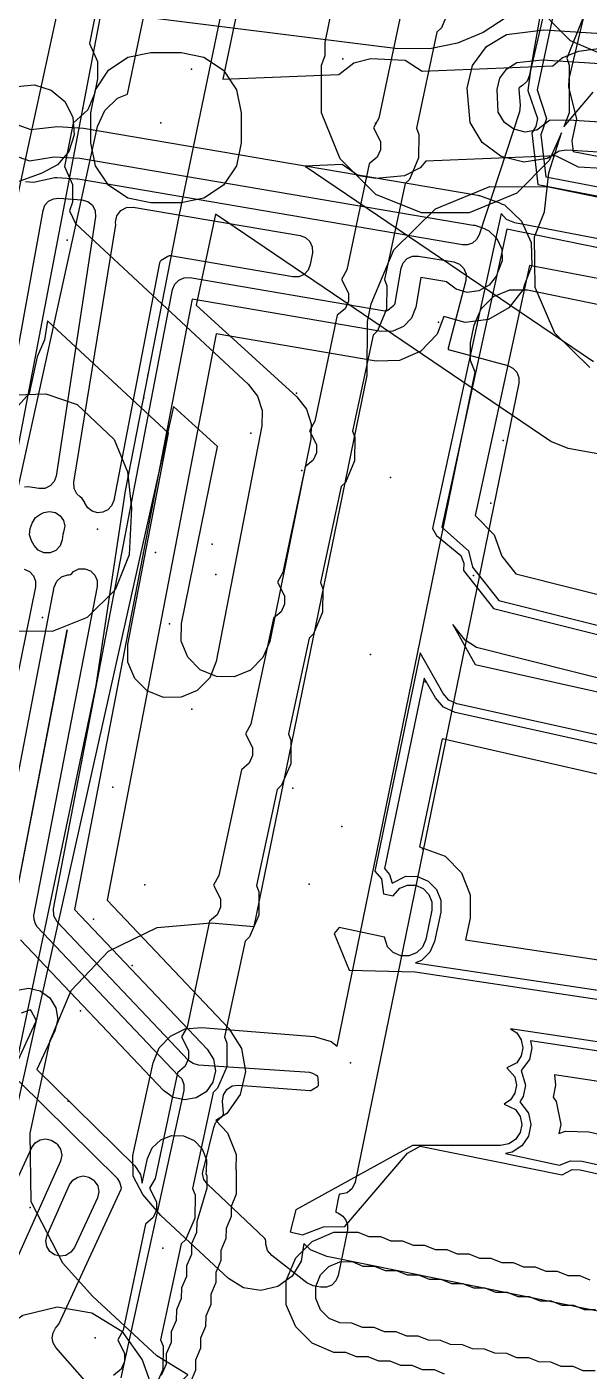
# Model space of a CAD drawing. Header units: metres. Extents: x 3158 to 3711, y 9867 to 11440.
# Drawn here: x 3360.79 to 3379.51, y 10676.15 to 10720.87 of the extents above; entities that cross this region are included whole.
import ezdxf

# ---------------------------------------------------------------- set-up
doc = ezdxf.new("R2010")
doc.units = ezdxf.units.M
for name, color, linetype in [('AI_GREENING_EXCLUSIONS', 1, 'Continuous'), ('AI_GREENING_LAWN', 82, 'Continuous'), ('AI_GREENING_REJECTED', 6, 'Continuous')]:
    doc.layers.add(name, color=color, linetype=linetype)

msp = doc.modelspace()

# ---------------------------------------------------------------- linework, layer by layer
at = {"layer": 'AI_GREENING_EXCLUSIONS'}
for points in [[(3368.281, 10726.27), (3365.856, 10714.569), (3364.062, 10705.43), (3363.093, 10698.96), (3360.359, 10685.992), (3359.911, 10684.821), (3358.536, 10682.434), (3358.329, 10681.509), (3357.958, 10680.776), (3357.72, 10679.292), (3355.952, 10672.315), (3355.399, 10669.624), (3355.284, 10666.738), (3353.255, 10654.883), (3351.387, 10643.368)], [(3364.17, 10726.103), (3356.438, 10685.686), (3356.351, 10684.792), (3356.225, 10684.571), (3355.951, 10683.137), (3355.733, 10681.703), (3355.778, 10681.45), (3355.56, 10680.566), (3350.042, 10644.276)], [(3364.17, 10726.103), (3356.438, 10685.686), (3356.351, 10684.792), (3356.225, 10684.571), (3355.951, 10683.137), (3355.733, 10681.703), (3355.778, 10681.45), (3355.56, 10680.566), (3350.042, 10644.276)], [(3362.566, 10724.899), (3360.784, 10716.656), (3356.08, 10694.449), (3356.022, 10693.286), (3355.672, 10692.527), (3351.167, 10671.258), (3351.388, 10670.85), (3351.52, 10670.289), (3351.478, 10669.254), (3351.332, 10668.78), (3350.544, 10667.659), (3349.76, 10663.964), (3349.702, 10662.8), (3349.352, 10662.042), (3348.427, 10657.679), (3345.726, 10644.391)], [(3354.32, 10677.459), (3363.149, 10717.553), (3363.384, 10718.09), (3363.807, 10718.495), (3364.146, 10718.627), (3365.179, 10723.569)], [(3378.541, 10723.687), (3377.556, 10719.417), (3377.462, 10718.751), (3377.786, 10717.82), (3377.732, 10717.553), (3377.595, 10717.35), (3377.798, 10715.627), (3381.903, 10714.839)], [(3368.17, 10723.215), (3367.316, 10719.13), (3371.174, 10719.288), (3371.675, 10719.679), (3372.244, 10719.816), (3373.38, 10719.765), (3373.945, 10719.401), (3378.296, 10719.58), (3378.606, 10719.838), (3379.148, 10720.064), (3380.492, 10720.237)], [(3378.738, 10723.296), (3377.775, 10718.779), (3378.086, 10717.819), (3377.905, 10717.283), (3378.071, 10715.88), (3381.959, 10715.134)], [(3363.171, 10721.763), (3362.876, 10720.316), (3363.149, 10719.722), (3363.146, 10719.137), (3363.046, 10718.647), (3362.82, 10718.108), (3362.336, 10717.668), (3362.041, 10716.221), (3362.314, 10715.628), (3362.311, 10715.042), (3362.213, 10714.752), (3362.407, 10714.332), (3368.163, 10708.983), (3368.469, 10708.583), (3368.625, 10708.103), (3368.614, 10707.6), (3367.099, 10699.752), (3366.878, 10699.21), (3366.466, 10698.794), (3365.927, 10698.567), (3365.341, 10698.564), (3364.8, 10698.785), (3364.383, 10699.196), (3364.156, 10699.736), (3364.153, 10700.321), (3365.511, 10707.352), (3361.484, 10711.094), (3361.385, 10710.46), (3361.133, 10709.894), (3360.87, 10708.676), (3360.412, 10708.167)], [(3379.529, 10709.543), (3378.369, 10710.677), (3377.711, 10712.201), (3377.691, 10713.882), (3378.018, 10714.713), (3378.163, 10716.017), (3378.584, 10717.345), (3378.182, 10716.422), (3377.102, 10715.342), (3375.516, 10714.679), (3373.932, 10714.679), (3372.41, 10715.299), (3371.223, 10716.486), (3370.603, 10718.008), (3370.603, 10719.592), (3370.724, 10719.921), (3370.724, 10720.347), (3371.028, 10721.878)], [(3397.573, 10720.874), (3396.186, 10719.503), (3394.379, 10718.767), (3392.428, 10718.778), (3390.766, 10719.119), (3390.234, 10718.902), (3388.508, 10718.912), (3387.716, 10718.59), (3385.765, 10718.602), (3381.631, 10719.452), (3380.687, 10719.646), (3378.89, 10720.404), (3377.519, 10721.792)], [(3379.493, 10721.959), (3378.827, 10719.14), (3378.819, 10718.87), (3379.086, 10717.815), (3378.936, 10717.078), (3378.978, 10716.724), (3382.148, 10716.116)], [(3373.254, 10721.355), (3372.51, 10717.832), (3372.331, 10717.511), (3372.563, 10717.057), (3372.559, 10716.784), (3372.452, 10716.533), (3372.19, 10716.315), (3371.445, 10712.792), (3371.266, 10712.471), (3371.498, 10712.017), (3371.495, 10711.744), (3371.388, 10711.493), (3371.125, 10711.275), (3370.381, 10707.752), (3370.202, 10707.431), (3370.434, 10706.978), (3370.431, 10706.704), (3370.323, 10706.453), (3370.061, 10706.236), (3369.317, 10702.713), (3369.138, 10702.392), (3369.37, 10701.938), (3369.366, 10701.665), (3369.259, 10701.414), (3368.997, 10701.196), (3368.252, 10697.673), (3368.073, 10697.352), (3368.305, 10696.898), (3368.302, 10696.625), (3368.195, 10696.374), (3367.932, 10696.156), (3367.188, 10692.633), (3367.009, 10692.312), (3367.241, 10691.859), (3367.238, 10691.586), (3367.13, 10691.334), (3366.868, 10691.117), (3366.124, 10687.594), (3365.945, 10687.273), (3366.177, 10686.819), (3366.173, 10686.546), (3366.066, 10686.295), (3365.803, 10686.077), (3365.059, 10682.554), (3364.88, 10682.233), (3365.112, 10681.779), (3365.109, 10681.506), (3365.002, 10681.255), (3364.739, 10681.038), (3363.995, 10677.515), (3363.816, 10677.193), (3364.048, 10676.74), (3364.045, 10676.467), (3363.937, 10676.216), (3363.675, 10675.998)], [(3376.749, 10721.181), (3375.978, 10720.683), (3375.122, 10720.332), (3374.202, 10720.143), (3373.047, 10720.147), (3363.82, 10721.301)], [(3374.896, 10721.555), (3374.589, 10720.837), (3374.443, 10720.696), (3373.757, 10717.505), (3373.84, 10717.295), (3373.831, 10716.515), (3373.524, 10715.798), (3373.379, 10715.656), (3372.692, 10712.465), (3372.776, 10712.256), (3372.767, 10711.475), (3372.46, 10710.758), (3372.315, 10710.616), (3371.628, 10707.425), (3371.712, 10707.216), (3371.703, 10706.436), (3371.396, 10705.718), (3371.25, 10705.577), (3370.564, 10702.386), (3370.647, 10702.177), (3370.638, 10701.396), (3370.331, 10700.679), (3370.186, 10700.537), (3369.499, 10697.346), (3369.583, 10697.137), (3369.574, 10696.357), (3369.267, 10695.639), (3369.122, 10695.497), (3368.435, 10692.306), (3368.519, 10692.097), (3368.51, 10691.317), (3368.203, 10690.6), (3368.057, 10690.458), (3367.371, 10687.267), (3367.454, 10687.058), (3367.445, 10686.277), (3367.138, 10685.56), (3366.993, 10685.418), (3366.306, 10682.227), (3366.39, 10682.018), (3366.381, 10681.238), (3366.074, 10680.52), (3365.929, 10680.378), (3365.242, 10677.187), (3365.326, 10676.978), (3365.317, 10676.198), (3365.141, 10675.788)], [(3379.336, 10721.236), (3378.761, 10719.831), (3378.845, 10719.592), (3378.845, 10718.008), (3378.667, 10717.543), (3379.64, 10718.698)], [(3360.464, 10718.891), (3361.047, 10718.94), (3361.605, 10718.763), (3362.052, 10718.386), (3362.322, 10717.867), (3362.371, 10717.283), (3362.194, 10716.726), (3361.817, 10716.278), (3361.297, 10716.009), (3360.225, 10715.62)], [(3360.306, 10717.677), (3360.93, 10717.455), (3361.818, 10717.554), (3362.675, 10717.496), (3375.802, 10715.267), (3375.828, 10715.258), (3375.857, 10715.259), (3376.553, 10715.01), (3376.58, 10714.987), (3376.69, 10714.947), (3377.256, 10714.411), (3377.574, 10713.698), (3377.595, 10712.918), (3377.359, 10712.302), (3377.313, 10712.134), (3376.833, 10711.519), (3376.153, 10711.134), (3375.379, 10711.039), (3374.67, 10711.236), (3374.446, 10710.651), (3373.909, 10710.085), (3373.196, 10709.767), (3372.416, 10709.746), (3367.091, 10710.657), (3363.462, 10691.819), (3367.518, 10687.547), (3367.935, 10686.887), (3368.067, 10686.118), (3367.895, 10685.357), (3367.445, 10684.719), (3367.08, 10684.489), (3367.472, 10684.08), (3367.756, 10683.354), (3367.747, 10682.866), (3367.762, 10682.83), (3367.762, 10682.038), (3367.593, 10681.626), (3367.589, 10681.292), (3367.424, 10680.895), (3367.42, 10680.561), (3367.254, 10680.164), (3367.251, 10679.831), (3367.085, 10679.434), (3367.082, 10679.1), (3366.916, 10678.703), (3366.913, 10678.369), (3366.747, 10677.972), (3366.744, 10677.638), (3366.578, 10677.242), (3366.575, 10676.908), (3366.409, 10676.511), (3366.406, 10676.177), (3366.24, 10675.78)], [(3359.972, 10716.734), (3360.882, 10716.412), (3361.697, 10716.55), (3362.554, 10716.504), (3375.646, 10714.279), (3375.672, 10714.27), (3375.701, 10714.271), (3376.049, 10714.147), (3376.064, 10714.134), (3376.157, 10714.101), (3376.44, 10713.833), (3376.599, 10713.477), (3376.61, 10713.086), (3376.47, 10712.722), (3376.453, 10712.704), (3376.42, 10712.584), (3376.18, 10712.276), (3375.84, 10712.084), (3375.453, 10712.036), (3375.077, 10712.141), (3374.769, 10712.381), (3374.767, 10712.385), (3373.907, 10712.529), (3373.739, 10711.548), (3373.6, 10711.184), (3373.331, 10710.901), (3372.975, 10710.742), (3372.585, 10710.731), (3366.295, 10711.807), (3362.383, 10691.503), (3366.793, 10686.858), (3367.002, 10686.528), (3367.068, 10686.144), (3366.982, 10685.763), (3366.757, 10685.445), (3366.427, 10685.236), (3366.042, 10685.17), (3365.662, 10685.256), (3365.343, 10685.481), (3360.578, 10690.499)], [(3379.936, 10716.163), (3379.148, 10716.202), (3378.402, 10716.581), (3374.07, 10716.404), (3373.884, 10716.183), (3373.365, 10715.912), (3372.407, 10715.829), (3371.829, 10715.92), (3371.282, 10716.29), (3370.061, 10716.24), (3379.65, 10709.736)], [(3351.74, 10610.352), (3365.172, 10674.021), (3365.94, 10675.815), (3366.155, 10676.025), (3365.123, 10676.659), (3362.983, 10678.641), (3361.994, 10679.745), (3360.94, 10681.778), (3360.902, 10684.067), (3361.573, 10687.149), (3362.269, 10688.813), (3363.51, 10690.123), (3365.135, 10690.906), (3366.932, 10691.062), (3368.361, 10690.94), (3372.123, 10709.271), (3372.133, 10711.065), (3372.254, 10711.653), (3373.011, 10713.451), (3374.399, 10714.822), (3376.206, 10715.558), (3378.157, 10715.546), (3389.665, 10713.185)], [(3386.248, 10705.5), (3378.806, 10706.84), (3378.229, 10707.075), (3367.073, 10714.641), (3366.43, 10711.613), (3369.783, 10708.56), (3370.098, 10708.154), (3370.257, 10707.666), (3370.243, 10707.152), (3368.875, 10700.425), (3368.649, 10699.885), (3368.233, 10699.473), (3367.692, 10699.251), (3367.106, 10699.254), (3366.567, 10699.48), (3366.154, 10699.896), (3365.933, 10700.437), (3365.935, 10701.023), (3367.133, 10706.915), (3365.675, 10708.243), (3357.88, 10673.431)], [(3381.315, 10713.526), (3377.031, 10714.349), (3376.762, 10714.463), (3376.574, 10714.665), (3374.292, 10704.178), (3374.422, 10703.947), (3375.239, 10703.287), (3375.333, 10703.031), (3375.323, 10702.787), (3376.327, 10701.524), (3384.254, 10699.532)], [(3380.894, 10713.302), (3376.767, 10714.142), (3374.61, 10704.225), (3375.494, 10703.444), (3375.622, 10702.893), (3376.498, 10701.79), (3384.327, 10699.822)], [(3379.851, 10712.484), (3377.527, 10712.93), (3375.717, 10704.612), (3376.347, 10703.967), (3376.607, 10703.261), (3377.071, 10702.678), (3384.571, 10700.792)], [(3382.163, 10677.671), (3370.773, 10679.957), (3370.232, 10680.182), (3370.016, 10680.399), (3369.928, 10679.806), (3369.621, 10679.308), (3369.148, 10678.964), (3368.578, 10678.828), (3368, 10678.92), (3367.502, 10679.227), (3365.251, 10681.324), (3364.649, 10682.025), (3364.333, 10682.635), (3364.322, 10683.322), (3364.993, 10686.404), (3365.202, 10686.903), (3365.574, 10687.296), (3365.574, 10687.296), (3366.062, 10687.531), (3366.601, 10687.578), (3370.354, 10687.278), (3370.918, 10687.12), (3371.118, 10686.963), (3375.719, 10709.383), (3375.558, 10709.776), (3375.562, 10710.362), (3375.683, 10710.949), (3375.91, 10711.489), (3376.326, 10711.9), (3376.868, 10712.121), (3377.454, 10712.117), (3388.961, 10709.756)], [(3360.322, 10691.377), (3362.138, 10700.807), (3360.363, 10691.594)], [(3383.912, 10698.174), (3375.755, 10700.224), (3375.378, 10700.468), (3374.966, 10700.986), (3375.717, 10699.653), (3383.664, 10697.886)], [(3383.36, 10696.52), (3375.108, 10698.354), (3374.843, 10698.476), (3374.65, 10698.694), (3373.887, 10700.05), (3372.37, 10692.785), (3372.602, 10692.526), (3372.658, 10692.027), (3372.983, 10691.959), (3373.205, 10692.214), (3373.458, 10692.315), (3373.731, 10692.313), (3373.983, 10692.205), (3374.174, 10692.01), (3374.275, 10691.757), (3374.273, 10691.484), (3374.067, 10690.505), (3373.96, 10690.254), (3373.765, 10690.063), (3373.511, 10689.961), (3373.238, 10689.964), (3372.987, 10690.071), (3372.796, 10690.266), (3372.695, 10690.589), (3371.185, 10690.906), (3371.02, 10690.704), (3371.518, 10689.493), (3373.712, 10689.432), (3381.686, 10688.233)], [(3383.295, 10696.227), (3375.043, 10698.062), (3374.664, 10698.235), (3374.389, 10698.547), (3374.017, 10699.207), (3372.695, 10692.876), (3372.866, 10692.668), (3372.954, 10692.38), (3373.403, 10692.61), (3373.793, 10692.606), (3374.152, 10692.453), (3374.425, 10692.174), (3374.57, 10691.812), (3374.566, 10691.422), (3374.361, 10690.443), (3374.207, 10690.084), (3373.929, 10689.812), (3373.729, 10689.731), (3381.731, 10688.53)], [(3383.078, 10695.251), (3374.616, 10697.181), (3373.865, 10693.586), (3374.716, 10693.279), (3375.262, 10692.721), (3375.553, 10691.997), (3375.545, 10691.216), (3375.393, 10690.494), (3381.879, 10689.519)], [(3360.476, 10688.828), (3360.862, 10688.888), (3361.241, 10688.796), (3361.556, 10688.566), (3361.759, 10688.233), (3361.819, 10687.847), (3361.727, 10687.468), (3361.13, 10686.181), (3364.388, 10682.975), (3364.573, 10682.688), (3364.632, 10682.402), (3364.811, 10683.217), (3364.967, 10683.575), (3365.249, 10683.845), (3365.612, 10683.987), (3366.002, 10683.979), (3366.36, 10683.823), (3366.63, 10683.541), (3366.772, 10683.178), (3366.764, 10682.788), (3366.748, 10682.718), (3366.778, 10682.647), (3366.782, 10682.236), (3366.447, 10681.113), (3366.44, 10680.759), (3366.278, 10680.383), (3366.271, 10680.028), (3366.109, 10679.652), (3366.102, 10679.298), (3365.94, 10678.921), (3365.933, 10678.567), (3365.77, 10678.19), (3365.764, 10677.836), (3365.601, 10677.46), (3365.595, 10677.106), (3365.432, 10676.729), (3365.425, 10676.375), (3365.263, 10675.998)], [(3381.478, 10686.849), (3376.885, 10687.54), (3377.096, 10687.398), (3377.248, 10687.171), (3377.301, 10686.903), (3377.248, 10686.635), (3377.096, 10686.408), (3376.773, 10686.237), (3377.039, 10685.934), (3377.092, 10685.666), (3377.039, 10685.398), (3376.887, 10685.171), (3376.676, 10685.03), (3377.057, 10684.847), (3377.209, 10684.62), (3377.262, 10684.353), (3377.209, 10684.085), (3377.057, 10683.858), (3376.83, 10683.706), (3376.562, 10683.653), (3373.627, 10683.653), (3369.751, 10681.51), (3369.56, 10680.788), (3369.968, 10680.68), (3370.669, 10680.953), (3371.377, 10680.961), (3373.459, 10683.396), (3373.889, 10683.636), (3378.609, 10682.68), (3378.941, 10682.852), (3379.214, 10682.846), (3381.192, 10682.403)], [(3381.433, 10686.552), (3377.555, 10687.135), (3377.601, 10686.903), (3377.525, 10686.52), (3377.245, 10686.154), (3377.392, 10685.666), (3377.316, 10685.283), (3377.198, 10685.107), (3377.486, 10684.735), (3377.562, 10684.353), (3377.486, 10683.97), (3377.269, 10683.645), (3376.945, 10683.429), (3376.728, 10683.386), (3378.523, 10683.005), (3378.89, 10683.148), (3379.28, 10683.138), (3381.258, 10682.695)], [(3381.285, 10685.563), (3378.359, 10686.003), (3378.392, 10685.666), (3378.312, 10685.264), (3378.41, 10685.118), (3378.562, 10684.353), (3378.502, 10684.049), (3378.718, 10684.133), (3379.499, 10684.114), (3381.477, 10683.671)], [(3374.695, 10676.05), (3374.357, 10676.191), (3373.959, 10676.194), (3373.621, 10676.336), (3373.239, 10676.336), (3372.885, 10676.48), (3372.503, 10676.48), (3372.149, 10676.625), (3371.767, 10676.625), (3371.413, 10676.769), (3371.015, 10676.772), (3370.293, 10677.074), (3369.74, 10677.623), (3369.429, 10678.358), (3369.425, 10679.162), (3369.74, 10679.916), (3370.291, 10680.464), (3371.015, 10680.767), (3371.811, 10680.772), (3372.173, 10680.627), (3372.558, 10680.626), (3372.558, 10680.626), (3372.909, 10680.482), (3373.295, 10680.481), (3373.645, 10680.338), (3374.03, 10680.336), (3374.381, 10680.193), (3374.766, 10680.192), (3375.117, 10680.049), (3375.502, 10680.047), (3375.853, 10679.904), (3376.238, 10679.903), (3376.589, 10679.759), (3376.974, 10679.758), (3377.325, 10679.615), (3377.71, 10679.614), (3378.061, 10679.47), (3378.446, 10679.469), (3378.797, 10679.326), (3379.182, 10679.325), (3379.533, 10679.181)], [(3379.707, 10676.159), (3379.309, 10676.163), (3378.971, 10676.304), (3378.573, 10676.307), (3378.235, 10676.449), (3377.837, 10676.452), (3377.499, 10676.593), (3377.101, 10676.596), (3376.763, 10676.738), (3376.365, 10676.741), (3376.027, 10676.882), (3375.629, 10676.885), (3375.291, 10677.027), (3374.893, 10677.03), (3374.555, 10677.171), (3374.157, 10677.174), (3373.819, 10677.316), (3373.437, 10677.316), (3373.083, 10677.46), (3372.701, 10677.46), (3372.347, 10677.605), (3371.965, 10677.605), (3371.611, 10677.749), (3371.213, 10677.753), (3370.852, 10677.904), (3370.569, 10678.182), (3370.407, 10678.569), (3370.406, 10678.969), (3370.569, 10679.357), (3370.848, 10679.633), (3371.213, 10679.787), (3371.625, 10679.79), (3371.978, 10679.645), (3372.361, 10679.645), (3372.361, 10679.645), (3372.714, 10679.501), (3373.097, 10679.501), (3373.45, 10679.356), (3373.832, 10679.356), (3374.186, 10679.212), (3374.568, 10679.212), (3374.922, 10679.067), (3375.304, 10679.067), (3375.658, 10678.923), (3376.04, 10678.923), (3376.394, 10678.778), (3376.776, 10678.778), (3377.129, 10678.634), (3377.512, 10678.634), (3377.865, 10678.489), (3378.248, 10678.489), (3378.601, 10678.345), (3378.984, 10678.344), (3379.337, 10678.2), (3379.72, 10678.2)], [(3358.866, 10675.555), (3359.011, 10676.175), (3359.71, 10677.333), (3360.661, 10678.015), (3361.801, 10678.282), (3362.956, 10678.093), (3363.95, 10677.476), (3364.633, 10676.525), (3365.169, 10675.043)]]:
    msp.add_lwpolyline(points, dxfattribs=at)
for points in [[(3375.95, 10717.02), (3375.545, 10717.687), (3375.443, 10718.829), (3375.628, 10719.587), (3376.09, 10720.216), (3376.757, 10720.621), (3377.999, 10720.771), (3387.649, 10720.165), (3392.349, 10720.006), (3393.107, 10719.821), (3393.737, 10719.359), (3394.141, 10718.692), (3394.26, 10717.921), (3394.074, 10717.163), (3393.613, 10716.534), (3392.946, 10716.129), (3392.175, 10716.01), (3387.185, 10716.232), (3378.76, 10716.77), (3378.511, 10716.735), (3378.108, 10716.491), (3377.337, 10716.372), (3376.579, 10716.558), (3375.95, 10717.02)], [(3366.689, 10719.863), (3367.338, 10719.429), (3367.772, 10718.78), (3367.924, 10718.015), (3367.924, 10717.015), (3367.772, 10716.25), (3367.338, 10715.601), (3366.689, 10715.167), (3365.924, 10715.015), (3364.924, 10715.015), (3364.159, 10715.167), (3363.51, 10715.601), (3363.076, 10716.25), (3362.924, 10717.015), (3362.924, 10718.015), (3363.076, 10718.78), (3363.51, 10719.429), (3364.159, 10719.863), (3364.924, 10720.015), (3365.924, 10720.015), (3366.689, 10719.863)], [(3376.687, 10717.695), (3376.485, 10718.029), (3376.442, 10718.785), (3376.535, 10719.164), (3376.765, 10719.478), (3377.099, 10719.681), (3377.941, 10719.773), (3387.598, 10719.165), (3392.306, 10719.007), (3392.685, 10718.915), (3392.999, 10718.684), (3393.202, 10718.35), (3393.261, 10717.965), (3393.168, 10717.586), (3392.937, 10717.271), (3392.604, 10717.069), (3392.218, 10717.009), (3387.243, 10717.23), (3378.818, 10717.769), (3378.189, 10717.755), (3377.766, 10717.431), (3377.381, 10717.372), (3377.002, 10717.464), (3376.687, 10717.695)], [(3361.421, 10708.657), (3362.471, 10708.305), (3363.695, 10707.146), (3364.142, 10706.071), (3364.275, 10704.854), (3364.198, 10703.309), (3363.728, 10702.144), (3362.806, 10701.222), (3361.641, 10700.752), (3360.372, 10700.769), (3359.288, 10701.222), (3358.411, 10702.077), (3357.913, 10703.228), (3357.78, 10704.681), (3357.848, 10705.903), (3358.237, 10707.001), (3359.397, 10708.223), (3360.427, 10708.63), (3361.421, 10708.657)]]:
    msp.add_lwpolyline(points, close=True, dxfattribs=at)
at = {"layer": 'AI_GREENING_LAWN'}
for points in [[(3378.773, 10726.393), (3377.524, 10719.262), (3377.444, 10719.066), (3377.29, 10718.92), (3377.198, 10718.865), (3377.166, 10718.836), (3377.162, 10718.794), (3377.217, 10718.25), (3377.194, 10718.044), (3375.846, 10713.951), (3375.762, 10713.795), (3375.629, 10713.679), (3375.463, 10713.616), (3375.287, 10713.615), (3362.496, 10715.804), (3362.47, 10715.807), (3361.796, 10715.851), (3361.729, 10715.846), (3361.015, 10715.698), (3360.748, 10715.716)], [(3359.726, 10705.94), (3361.332, 10714.766), (3361.396, 10714.935), (3361.517, 10715.071), (3361.678, 10715.154), (3361.859, 10715.175), (3362.621, 10715.121), (3362.818, 10715.065), (3362.976, 10714.934), (3363.069, 10714.752), (3363.08, 10714.547), (3363.08, 10714.547), (3361.769, 10705.928), (3361.702, 10705.744), (3361.569, 10705.599), (3361.391, 10705.517), (3361.195, 10705.51), (3360.845, 10705.566), (3360.718, 10705.553)], [(3360.7, 10702.825), (3360.878, 10702.748), (3361.013, 10702.609), (3361.085, 10702.43), (3361.084, 10702.236), (3359.64, 10695.189)], [(3359.685, 10691.775), (3361.7, 10702.233), (3361.786, 10702.432), (3361.948, 10702.575), (3362.155, 10702.637), (3362.199, 10702.641), (3362.243, 10702.652), (3362.286, 10702.685), (3362.347, 10702.752), (3362.527, 10702.835), (3362.725, 10702.841), (3362.91, 10702.77), (3363.053, 10702.633), (3363.131, 10702.451), (3363.133, 10702.253), (3361.02, 10691.303), (3361.026, 10691.187), (3361.069, 10691.038), (3361.127, 10690.938), (3365.837, 10685.977), (3365.947, 10685.869), (3366.023, 10685.684), (3366.02, 10685.483), (3363.925, 10675.925)], [(3360.435, 10686.347), (3361.087, 10687.765), (3361.098, 10687.818), (3361.084, 10687.869), (3360.941, 10688.133), (3360.916, 10688.163), (3360.877, 10688.157), (3360.608, 10688.058)], [(3362.873, 10675.657), (3361.759, 10676.937), (3361.67, 10677.086), (3361.637, 10677.256), (3361.664, 10677.427), (3361.748, 10677.579), (3361.854, 10677.711), (3363.928, 10682.201), (3363.939, 10682.242), (3363.934, 10682.285), (3363.89, 10682.439), (3363.826, 10682.547), (3360.538, 10685.782)]]:
    msp.add_lwpolyline(points, dxfattribs=at)
for points in [[(3370.158, 10712.779), (3370.023, 10712.637), (3369.845, 10712.558), (3369.65, 10712.552), (3365.57, 10713.249), (3365.527, 10713.249), (3365.487, 10713.234), (3365.265, 10713.099), (3365.229, 10713.065), (3365.21, 10713.02), (3363.684, 10705.109), (3363.616, 10704.938), (3363.491, 10704.803), (3363.326, 10704.722), (3363.142, 10704.707), (3362.966, 10704.759), (3362.82, 10704.871), (3362.725, 10705.029), (3362.718, 10705.047), (3362.63, 10705.18), (3362.573, 10705.241), (3362.461, 10705.33), (3362.364, 10705.517), (3362.353, 10705.728), (3363.75, 10714.29), (3363.748, 10714.372), (3363.791, 10714.585), (3363.921, 10714.76), (3364.114, 10714.863), (3364.332, 10714.875), (3369.886, 10713.932), (3370.068, 10713.863), (3370.21, 10713.728), (3370.29, 10713.55), (3370.295, 10713.355), (3370.227, 10712.961), (3370.158, 10712.779)], [(3370.207, 10685.485), (3370.245, 10685.488), (3370.28, 10685.503), (3370.469, 10685.622), (3370.5, 10685.65), (3370.504, 10685.691), (3370.49, 10685.893), (3370.473, 10685.946), (3370.432, 10685.985), (3370.312, 10686.053), (3370.206, 10686.085), (3366.506, 10686.332), (3366.327, 10686.379), (3366.177, 10686.487), (3361.804, 10691.096), (3361.687, 10691.3), (3361.676, 10691.534), (3365.645, 10712.133), (3365.717, 10712.311), (3365.851, 10712.449), (3366.027, 10712.526), (3366.219, 10712.531), (3372.71, 10711.426), (3372.759, 10711.428), (3372.803, 10711.45), (3373.007, 10711.609), (3373.036, 10711.642), (3373.051, 10711.683), (3373.25, 10712.839), (3373.319, 10713.021), (3373.452, 10713.162), (3373.629, 10713.242), (3373.823, 10713.248), (3375.002, 10713.055), (3375.195, 10712.981), (3375.34, 10712.835), (3375.415, 10712.642), (3375.405, 10712.436), (3374.82, 10710.182), (3374.817, 10710.14), (3374.855, 10710.122), (3376.802, 10709.603), (3376.972, 10709.521), (3377.099, 10709.383), (3377.166, 10709.208), (3377.164, 10709.02), (3371.72, 10682.432), (3371.625, 10682.227), (3371.45, 10682.084), (3371.229, 10682.033), (3371.198, 10682.033), (3371.181, 10681.994), (3371.078, 10681.476), (3371.077, 10681.434), (3371.162, 10681.399), (3371.306, 10681.308), (3371.411, 10681.173), (3371.464, 10681.01), (3371.46, 10680.839), (3371.157, 10679.33), (3371.082, 10679.15), (3370.944, 10679.013), (3370.765, 10678.938), (3370.57, 10678.938), (3370.321, 10678.987), (3370.109, 10679.084), (3368.942, 10679.998), (3368.804, 10680.166), (3368.75, 10680.376), (3368.747, 10680.477), (3368.737, 10680.522), (3368.71, 10680.56), (3366.801, 10682.363), (3366.685, 10682.528), (3366.644, 10682.725), (3366.684, 10682.922), (3366.695, 10682.948), (3367.011, 10684.255), (3367.073, 10684.404), (3367.18, 10684.525), (3367.293, 10684.617), (3367.326, 10684.661), (3367.335, 10684.715), (3367.305, 10685.131), (3367.335, 10685.342), (3367.45, 10685.522), (3367.63, 10685.637), (3367.842, 10685.666), (3370.207, 10685.485)], [(3361.906, 10704.608), (3362.016, 10704.446), (3362.055, 10704.255), (3362.018, 10704.062), (3361.987, 10703.988), (3361.965, 10703.804), (3361.899, 10703.608), (3361.758, 10703.455), (3361.567, 10703.373), (3361.36, 10703.376), (3361.171, 10703.462), (3361.034, 10703.617), (3360.946, 10703.772), (3360.883, 10703.971), (3360.908, 10704.179), (3360.971, 10704.365), (3361.077, 10704.544), (3361.247, 10704.664), (3361.358, 10704.712), (3361.55, 10704.752), (3361.742, 10704.716), (3361.906, 10704.608)], [(3361.235, 10683.841), (3361.422, 10683.875), (3361.608, 10683.837), (3361.767, 10683.732), (3361.804, 10683.695), (3361.916, 10683.528), (3361.953, 10683.331), (3361.909, 10683.135), (3360.348, 10679.642), (3360.232, 10679.48), (3360.062, 10679.376), (3359.865, 10679.347), (3359.673, 10679.397), (3359.515, 10679.518), (3359.406, 10679.642), (3359.316, 10679.794), (3359.284, 10679.968), (3359.314, 10680.142), (3359.403, 10680.294), (3359.471, 10680.374), (3360.963, 10683.586), (3361.074, 10683.74), (3361.235, 10683.841)], [(3363.152, 10682.311), (3363.189, 10682.111), (3363.142, 10681.913), (3362.376, 10680.259), (3362.261, 10680.102), (3362.096, 10680), (3361.904, 10679.969), (3361.715, 10680.014), (3361.557, 10680.127), (3361.454, 10680.292), (3361.422, 10680.484), (3361.465, 10680.673), (3362.214, 10682.346), (3362.324, 10682.502), (3362.485, 10682.606), (3362.673, 10682.641), (3362.861, 10682.604), (3363.021, 10682.498), (3363.039, 10682.479), (3363.152, 10682.311)]]:
    msp.add_lwpolyline(points, close=True, dxfattribs=at)
at = {"layer": 'AI_GREENING_REJECTED'}
for p in [(3366.27, 10719.46), (3371.31, 10719.81), (3362.66, 10718.17), (3365.25, 10717.68), (3372.4, 10717.67), (3362.13, 10713.78), (3374.49, 10711.05), (3364.82, 10709.3), (3369.77, 10708.69), (3364.69, 10708.53), (3368.25, 10707.35), (3376.65, 10707.11), (3369.94, 10706.11), (3372.9, 10705.88), (3376.24, 10705.03), (3363.15, 10704.16), (3365.07, 10703.38), (3366.96, 10703.66), (3367.08, 10702.65), (3375.66, 10702.62), (3361.31, 10701.22), (3365.54, 10701.01), (3372.23, 10699.99), (3374.05, 10699.08), (3366.28, 10698.17), (3363.65, 10695.58), (3369.65, 10695.54), (3371.28, 10694.27), (3373.96, 10693.53), (3364.72, 10692.33), (3370.19, 10692.35), (3363.01, 10691.18), (3364.3, 10689.64), (3362.58, 10688.14), (3371.57, 10686.4), (3362.17, 10685.13), (3362.17, 10685.13), (3360.9, 10681.59), (3365.32, 10680.24), (3363.07, 10677.26)]:
    msp.add_point(p, dxfattribs=at)

doc.saveas('drawing.dxf')
